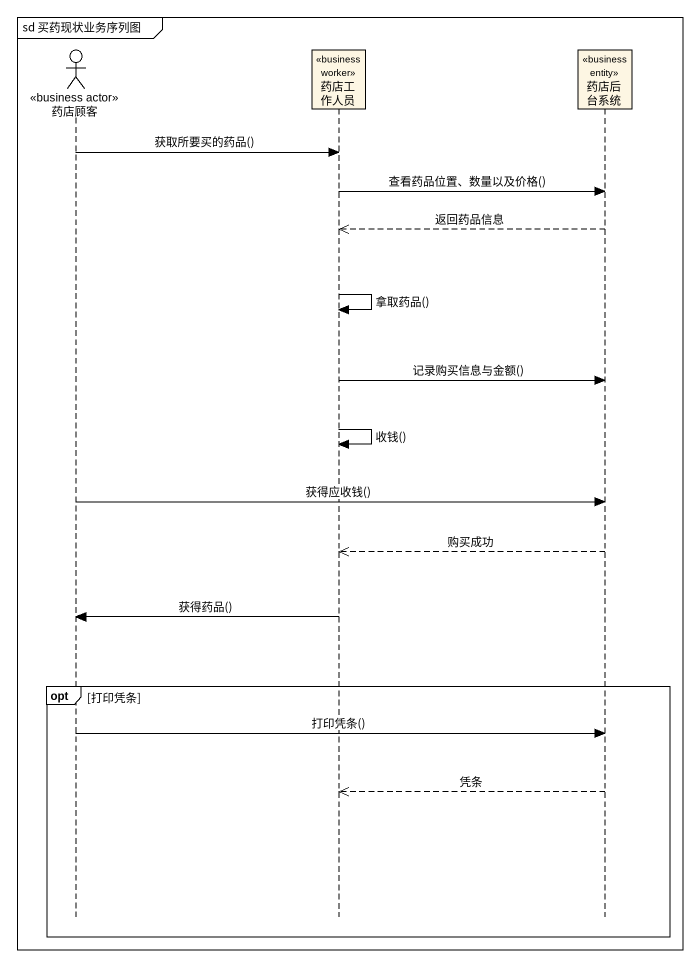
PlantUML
@startuml
mainframe sd 买药现状业务序列图
hide footbox
actor 药店顾客 <<business actor>>
participant 药店工作人员 <<business worker>>
participant 药店后台系统 <<business entity>>

药店顾客 -> 药店工作人员 : 获取所要买的药品()
药店工作人员 -> 药店后台系统 : 查看药品位置、数量以及价格()
药店后台系统 -->> 药店工作人员 : 返回药品信息
药店工作人员 -> 药店工作人员 : 拿取药品()
药店工作人员 -> 药店后台系统 : 记录购买信息与金额()
药店工作人员 -> 药店工作人员 : 收钱()
药店顾客 -> 药店后台系统 : 获得应收钱()
药店后台系统 -->> 药店工作人员 : 购买成功
药店工作人员 -> 药店顾客 : 获得药品()
opt 打印凭条
  药店顾客 -> 药店后台系统 : 打印凭条()
  药店后台系统 -->> 药店工作人员 : 凭条
end
@enduml
